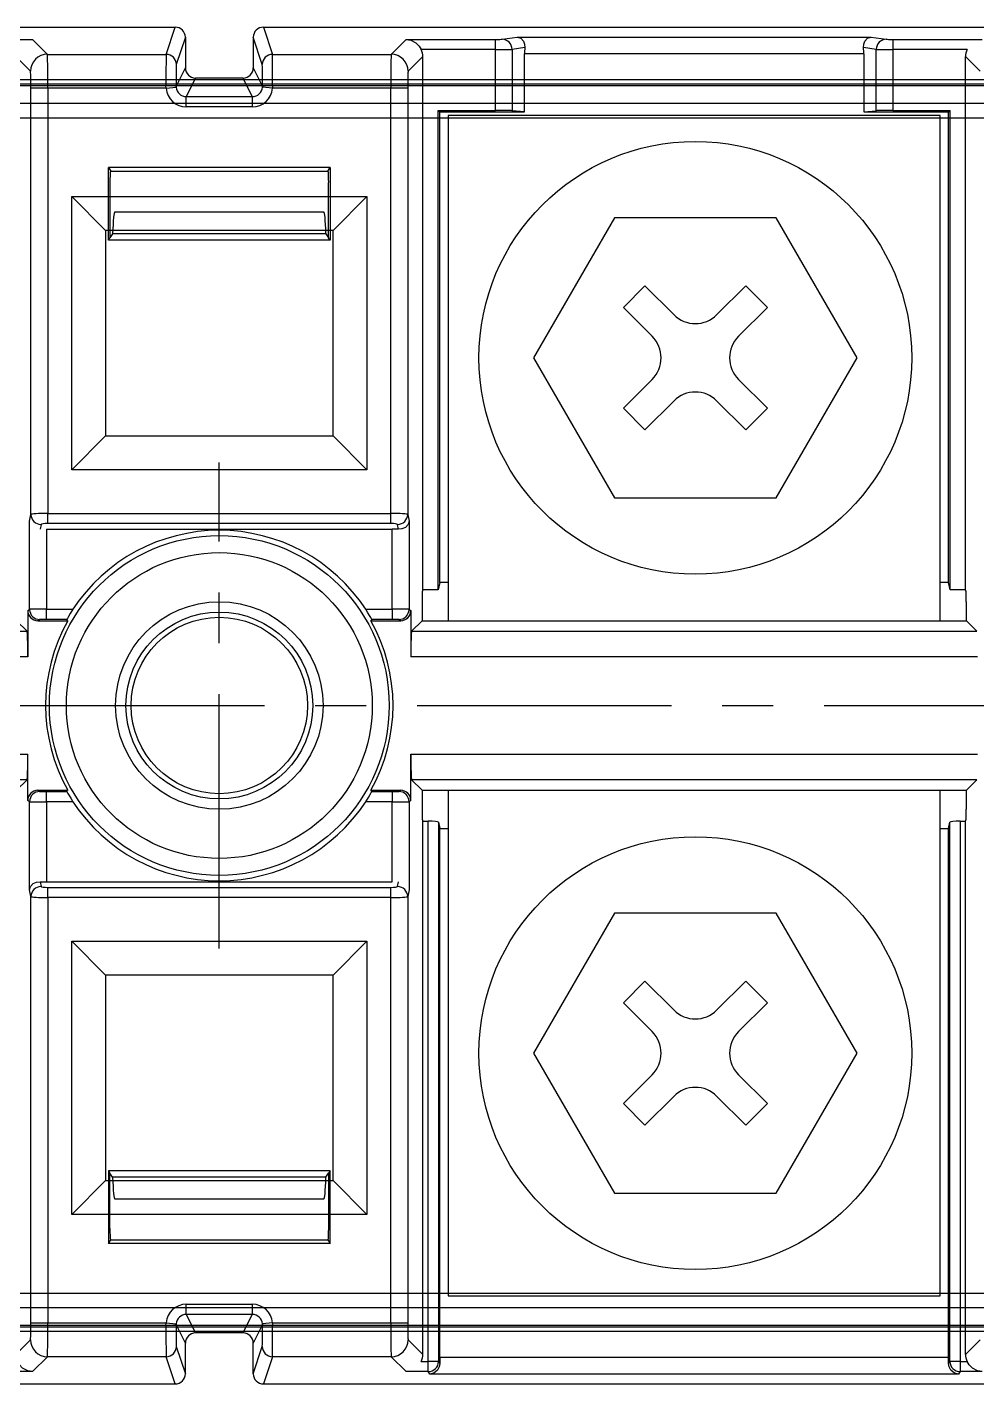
# Model space of a CAD drawing. Extents: x 223136 to 348136, y -32544 to -4064.
# Drawn here: x 239185.86 to 239213.86, y -30581.11 to -30541.11 of the extents above; entities that cross this region are included whole.
import ezdxf

# ---------------------------------------------------------------- set-up
doc = ezdxf.new("R2010")
doc.units = 0
doc.header["$LTSCALE"] = 20
doc.header["$MEASUREMENT"] = 0
doc.linetypes.add('CENTER', pattern=[0.6, 0.375, -0.075, 0.075, -0.075])
doc.linetypes.add('DASHDOT', pattern=[1, 0.5, -0.25, 0, -0.25])
doc.layers.add('3', color=3, linetype='DASHDOT')

# ---------------------------------------------------------------- blocks, each defined once
blk = doc.blocks.new('30a3p')
at = {"color": 6}
for p, q in [((7580.421, -15959.299), (7500.876, -15959.299)), ((7500.888, -15959.422), (7580.41, -15959.422)), ((7580.41, -15959.482), (7500.888, -15959.482)), ((7501.018, -15959.993), (7580.28, -15959.993)), ((7580.22, -15960.426), (7501.078, -15960.426)), ((7523.379, -15964.025), (7523.379, -15961.888)), ((7529.919, -15961.888), (7523.379, -15961.888)), ((7523.379, -15961.888), (7523.449, -15961.993)), ((7523.434, -15962.03), (7523.449, -15961.993)), ((7523.449, -15961.993), (7529.849, -15961.993)), ((7529.849, -15961.993), (7529.919, -15961.888)), ((7529.849, -15961.993), (7529.864, -15962.03)), ((7529.919, -15961.888), (7529.919, -15964.025)), ((7523.424, -15962.329), (7523.424, -15963.957)), ((7529.873, -15963.957), (7529.873, -15962.329)), ((7529.734, -15963.198), (7523.564, -15963.198)), ((7523.379, -15964.025), (7523.424, -15963.957)), ((7523.504, -15963.838), (7523.424, -15963.957)), ((7529.794, -15963.838), (7523.504, -15963.838)), ((7529.794, -15963.838), (7529.873, -15963.957)), ((7529.919, -15964.025), (7529.873, -15963.957)), ((7529.919, -15964.025), (7523.379, -15964.025)), ((7529.919, -15991.469), (7523.379, -15991.469)), ((7523.379, -15991.469), (7523.379, -15993.606)), ((7523.379, -15991.469), (7523.424, -15991.537)), ((7523.424, -15993.165), (7523.424, -15991.537)), ((7523.504, -15991.656), (7523.424, -15991.537)), ((7529.794, -15991.656), (7529.873, -15991.537)), ((7529.919, -15991.469), (7529.873, -15991.537)), ((7529.873, -15991.537), (7529.873, -15993.165)), ((7529.919, -15993.606), (7529.919, -15991.469)), ((7529.794, -15991.656), (7523.504, -15991.656)), ((7523.564, -15992.296), (7529.734, -15992.296)), ((7523.379, -15993.606), (7523.449, -15993.501)), ((7523.434, -15993.464), (7523.449, -15993.501)), ((7523.449, -15993.501), (7529.849, -15993.501)), ((7529.849, -15993.501), (7529.864, -15993.464)), ((7529.849, -15993.501), (7529.919, -15993.606)), ((7529.919, -15993.606), (7523.379, -15993.606)), ((7501.078, -15995.068), (7580.22, -15995.068)), ((7580.28, -15995.501), (7501.018, -15995.501)), ((7500.876, -15996.195), (7580.421, -15996.195)), ((7500.888, -15996.013), (7580.41, -15996.013)), ((7580.41, -15996.072), (7500.888, -15996.072))]:
    blk.add_line(p, q, dxfattribs=at)
for centre, major_axis, start_param, end_param in [((7523.435, -15962.329), (0, -0.3), 3.228856, 4.712389), ((7529.863, -15962.329), (0, -0.3), 1.570796, 3.054326), ((7523.564, -15965.812), (0, -2.614), 3.14159, 3.856676), ((7529.734, -15965.812), (0, 2.614), 5.568098, 6.283185), ((7523.564, -15989.682), (0, 2.614), 2.426507, 3.14159), ((7529.734, -15989.682), (0, -2.614), 0, 0.715085), ((7523.435, -15993.165), (0, -0.3), 4.712389, 6.195916), ((7529.863, -15993.165), (0, -0.3), 0.087266, 1.570796)]:
    blk.add_ellipse(centre, major_axis=major_axis, ratio=0.034921, start_param=start_param, end_param=end_param, dxfattribs=at)

msp = doc.modelspace()

# ---------------------------------------------------------------- linework, layer by layer
for p, q in [((239165.279, -30541.114), (239190.23, -30541.114)), ((239189.963, -30541.916), (239190.23, -30541.114)), ((239192.83, -30541.114), (239218.23, -30541.114)), ((239192.83, -30541.114), (239193.097, -30541.916)), ((239183.39, -30541.475), (239186.022, -30541.475)), ((239186.022, -30541.475), (239186.463, -30541.916)), ((239190.53, -30541.414), (239190.263, -30542.216)), ((239190.53, -30541.414), (239190.53, -30542.314)), ((239192.53, -30541.414), (239192.53, -30542.314)), ((239192.797, -30542.216), (239192.53, -30541.414)), ((239196.597, -30541.916), (239197.038, -30541.475)), ((239197.038, -30541.475), (239199.67, -30541.475)), ((239199.67, -30541.775), (239199.67, -30541.475)), ((239199.867, -30541.471), (239200.313, -30541.405)), ((239200.313, -30541.405), (239210.747, -30541.405)), ((239210.747, -30541.405), (239211.193, -30541.471)), ((239211.39, -30541.475), (239214.022, -30541.475)), ((239211.39, -30541.475), (239211.39, -30541.775)), ((239185.963, -30542.415), (239185.53, -30541.983)), ((239186.463, -30541.916), (239189.963, -30541.916)), ((239193.097, -30541.916), (239196.597, -30541.916)), ((239197.53, -30541.983), (239197.097, -30542.415)), ((239199.67, -30541.775), (239197.485, -30541.775)), ((239197.53, -30557.704), (239197.53, -30541.983)), ((239199.67, -30543.57), (239199.67, -30541.775)), ((239200.537, -30541.715), (239200.162, -30541.771)), ((239200.162, -30541.771), (239200.162, -30543.577)), ((239200.53, -30543.614), (239200.53, -30541.904)), ((239210.53, -30541.904), (239200.53, -30541.904)), ((239210.898, -30541.771), (239210.524, -30541.715)), ((239210.53, -30541.904), (239210.53, -30543.614)), ((239210.898, -30543.577), (239210.898, -30541.771)), ((239213.575, -30541.775), (239211.39, -30541.775)), ((239211.39, -30541.775), (239211.39, -30543.57)), ((239213.53, -30557.704), (239213.53, -30541.983)), ((239213.963, -30542.415), (239213.53, -30541.983)), ((239190.257, -30542.861), (239190.53, -30542.314)), ((239192.53, -30542.314), (239192.803, -30542.861)), ((239190.83, -30542.614), (239190.557, -30543.161)), ((239192.23, -30542.614), (239190.83, -30542.614)), ((239192.503, -30543.161), (239192.23, -30542.614)), ((239186.475, -30542.915), (239185.976, -30542.915)), ((239185.976, -30555.479), (239185.976, -30542.915)), ((239186.475, -30542.915), (239186.475, -30555.453)), ((239189.959, -30542.915), (239186.475, -30542.915)), ((239189.959, -30542.915), (239190.258, -30542.888)), ((239190.557, -30543.461), (239190.557, -30543.161)), ((239190.557, -30543.161), (239192.503, -30543.161)), ((239192.503, -30543.161), (239192.503, -30543.461)), ((239193.101, -30542.915), (239192.802, -30542.888)), ((239196.585, -30542.915), (239193.101, -30542.915)), ((239197.085, -30542.915), (239196.585, -30542.915)), ((239196.585, -30555.453), (239196.585, -30542.915)), ((239197.085, -30542.915), (239197.085, -30555.479)), ((239192.503, -30543.461), (239190.557, -30543.461)), ((239197.986, -30543.57), (239198.03, -30543.614)), ((239197.986, -30543.57), (239199.67, -30543.57)), ((239197.986, -30557.704), (239197.986, -30543.57)), ((239200.53, -30543.614), (239200.162, -30543.577)), ((239210.53, -30543.614), (239210.898, -30543.577)), ((239211.39, -30543.57), (239213.074, -30543.57)), ((239213.03, -30543.614), (239213.074, -30543.57)), ((239213.074, -30557.704), (239213.074, -30543.57)), ((239198.03, -30543.614), (239200.53, -30543.614)), ((239198.03, -30557.485), (239198.03, -30543.614)), ((239198.28, -30543.714), (239198.28, -30558.614)), ((239212.78, -30543.714), (239198.28, -30543.714)), ((239210.53, -30543.614), (239213.03, -30543.614)), ((239212.78, -30558.614), (239212.78, -30543.714)), ((239213.03, -30557.485), (239213.03, -30543.614)), ((239187.178, -30546.111), (239188.177, -30547.111)), ((239187.178, -30554.166), (239187.178, -30546.111)), ((239187.178, -30546.111), (239195.883, -30546.111)), ((239194.883, -30547.111), (239195.883, -30546.111)), ((239195.883, -30546.111), (239195.883, -30554.166)), ((239188.177, -30547.111), (239188.177, -30553.166)), ((239194.883, -30547.111), (239188.177, -30547.111)), ((239194.883, -30553.166), (239194.883, -30547.111)), ((239187.178, -30554.166), (239188.177, -30553.166)), ((239188.177, -30553.166), (239194.883, -30553.166)), ((239194.883, -30553.166), (239195.883, -30554.166)), ((239195.883, -30554.166), (239187.178, -30554.166)), ((239185.936, -30555.676), (239185.976, -30555.479)), ((239186.475, -30555.751), (239186.475, -30555.453)), ((239186.475, -30555.453), (239196.585, -30555.453)), ((239196.585, -30555.751), (239196.585, -30555.453)), ((239197.085, -30555.479), (239197.124, -30555.676)), ((239185.936, -30558.279), (239185.936, -30555.676)), ((239186.275, -30555.776), (239186.247, -30555.919)), ((239186.436, -30555.914), (239196.624, -30555.914)), ((239186.436, -30555.914), (239186.436, -30558.275)), ((239196.585, -30555.751), (239186.475, -30555.751)), ((239196.624, -30558.275), (239196.624, -30555.914)), ((239196.813, -30555.919), (239196.785, -30555.776)), ((239197.124, -30555.676), (239197.124, -30558.279)), ((239198.03, -30557.485), (239197.986, -30557.704)), ((239198.28, -30557.485), (239198.03, -30557.485)), ((239213.03, -30557.485), (239212.78, -30557.485)), ((239213.074, -30557.704), (239213.03, -30557.485)), ((239197.53, -30557.704), (239197.514, -30557.758)), ((239197.986, -30557.704), (239197.53, -30557.704)), ((239213.53, -30557.704), (239213.074, -30557.704)), ((239213.546, -30557.758), (239213.53, -30557.704)), ((239185.884, -30558.314), (239185.936, -30558.279)), ((239185.884, -30558.314), (239185.884, -30559.674)), ((239186.436, -30558.275), (239187.214, -30558.275)), ((239186.436, -30558.575), (239186.436, -30558.275)), ((239195.846, -30558.275), (239196.624, -30558.275)), ((239196.624, -30558.275), (239196.624, -30558.575)), ((239197.124, -30558.279), (239197.177, -30558.314)), ((239197.177, -30558.314), (239197.177, -30559.674)), ((239197.507, -30558.057), (239197.507, -30558.614)), ((239213.554, -30558.614), (239213.554, -30558.057)), ((239185.864, -30558.924), (239185.554, -30558.614)), ((239186.236, -30558.579), (239186.184, -30558.614)), ((239186.184, -30558.614), (239187.059, -30558.614)), ((239187.037, -30558.575), (239186.436, -30558.575)), ((239196.001, -30558.614), (239196.877, -30558.614)), ((239196.624, -30558.575), (239196.023, -30558.575)), ((239196.877, -30558.614), (239196.824, -30558.579)), ((239197.507, -30558.614), (239197.196, -30558.924)), ((239197.507, -30558.614), (239213.554, -30558.614)), ((239213.864, -30558.924), (239213.554, -30558.614)), ((239169.196, -30558.924), (239185.864, -30558.924)), ((239197.196, -30558.924), (239213.864, -30558.924)), ((239185.884, -30559.674), (239169.177, -30559.674)), ((239213.884, -30559.674), (239197.177, -30559.674)), ((239169.177, -30562.553), (239185.884, -30562.553)), ((239185.884, -30563.914), (239185.884, -30562.553)), ((239197.177, -30563.914), (239197.177, -30562.553)), ((239197.177, -30562.553), (239213.884, -30562.553)), ((239185.864, -30563.303), (239169.196, -30563.303)), ((239185.554, -30563.614), (239185.864, -30563.303)), ((239197.196, -30563.303), (239197.507, -30563.614)), ((239213.864, -30563.303), (239197.196, -30563.303)), ((239213.554, -30563.614), (239213.864, -30563.303)), ((239185.936, -30563.949), (239185.884, -30563.914)), ((239185.936, -30566.551), (239185.936, -30563.949)), ((239186.184, -30563.614), (239187.059, -30563.614)), ((239186.184, -30563.614), (239186.236, -30563.649)), ((239186.436, -30563.652), (239187.037, -30563.652)), ((239186.436, -30563.952), (239186.436, -30563.652)), ((239186.436, -30563.952), (239186.436, -30566.314)), ((239187.214, -30563.952), (239186.436, -30563.952)), ((239196.624, -30563.952), (239195.846, -30563.952)), ((239196.001, -30563.614), (239196.877, -30563.614)), ((239196.023, -30563.652), (239196.624, -30563.652)), ((239196.624, -30563.652), (239196.624, -30563.952)), ((239196.624, -30566.314), (239196.624, -30563.952)), ((239196.824, -30563.649), (239196.877, -30563.614)), ((239197.177, -30563.914), (239197.124, -30563.949)), ((239197.124, -30563.949), (239197.124, -30566.551)), ((239197.507, -30563.614), (239197.507, -30564.17)), ((239197.507, -30563.614), (239213.554, -30563.614)), ((239198.28, -30563.614), (239198.28, -30578.514)), ((239212.78, -30578.514), (239212.78, -30563.614)), ((239213.554, -30564.17), (239213.554, -30563.614)), ((239197.514, -30564.469), (239197.53, -30564.524)), ((239197.53, -30580.245), (239197.53, -30564.524)), ((239197.53, -30564.524), (239197.692, -30564.524)), ((239197.692, -30580.452), (239197.692, -30564.524)), ((239197.992, -30564.55), (239198.03, -30564.742)), ((239197.992, -30564.55), (239197.992, -30580.452)), ((239198.03, -30580.323), (239198.03, -30564.742)), ((239198.03, -30564.742), (239198.28, -30564.742)), ((239212.78, -30564.742), (239213.03, -30564.742)), ((239213.03, -30564.742), (239213.069, -30564.55)), ((239213.03, -30580.323), (239213.03, -30564.742)), ((239213.069, -30580.452), (239213.069, -30564.55)), ((239213.369, -30564.524), (239213.53, -30564.524)), ((239213.369, -30564.524), (239213.369, -30580.452)), ((239213.53, -30564.524), (239213.546, -30564.469)), ((239213.53, -30580.245), (239213.53, -30564.524)), ((239186.247, -30566.309), (239186.275, -30566.451)), ((239186.436, -30566.314), (239196.624, -30566.314)), ((239196.785, -30566.451), (239196.813, -30566.309)), ((239185.976, -30566.749), (239185.936, -30566.551)), ((239185.976, -30579.312), (239185.976, -30566.749)), ((239186.475, -30566.774), (239186.475, -30566.477)), ((239186.475, -30566.477), (239196.585, -30566.477)), ((239186.475, -30566.774), (239186.475, -30579.312)), ((239196.585, -30566.774), (239186.475, -30566.774)), ((239196.585, -30566.774), (239196.585, -30566.477)), ((239196.585, -30579.312), (239196.585, -30566.774)), ((239197.124, -30566.551), (239197.085, -30566.749)), ((239197.085, -30566.749), (239197.085, -30579.312)), ((239187.178, -30568.061), (239188.177, -30569.061)), ((239187.178, -30576.116), (239187.178, -30568.061)), ((239187.178, -30568.061), (239195.883, -30568.061)), ((239194.883, -30569.061), (239195.883, -30568.061)), ((239195.883, -30568.061), (239195.883, -30576.116)), ((239188.177, -30569.061), (239188.177, -30575.116)), ((239194.883, -30569.061), (239188.177, -30569.061)), ((239194.883, -30575.116), (239194.883, -30569.061)), ((239187.178, -30576.116), (239188.177, -30575.116)), ((239188.177, -30575.116), (239194.883, -30575.116)), ((239194.883, -30575.116), (239195.883, -30576.116)), ((239195.883, -30576.116), (239187.178, -30576.116)), ((239190.557, -30578.766), (239192.503, -30578.766)), ((239190.557, -30579.066), (239190.557, -30578.766)), ((239192.503, -30578.766), (239192.503, -30579.066)), ((239198.28, -30578.514), (239212.78, -30578.514)), ((239192.503, -30579.066), (239190.557, -30579.066)), ((239190.557, -30579.066), (239190.83, -30579.613)), ((239192.23, -30579.613), (239192.503, -30579.066)), ((239185.976, -30579.312), (239186.475, -30579.312)), ((239186.475, -30579.312), (239189.959, -30579.312)), ((239189.959, -30579.312), (239190.258, -30579.339)), ((239190.53, -30579.913), (239190.257, -30579.366)), ((239192.803, -30579.366), (239192.53, -30579.913)), ((239193.101, -30579.312), (239192.802, -30579.339)), ((239193.101, -30579.312), (239196.585, -30579.312)), ((239196.585, -30579.312), (239197.085, -30579.312)), ((239185.53, -30580.245), (239185.963, -30579.812)), ((239190.53, -30580.814), (239190.53, -30579.913)), ((239192.23, -30579.613), (239190.83, -30579.613)), ((239192.53, -30580.814), (239192.53, -30579.913)), ((239197.097, -30579.812), (239197.53, -30580.245)), ((239213.53, -30580.245), (239213.963, -30579.812)), ((239186.463, -30580.312), (239186.022, -30580.752)), ((239189.963, -30580.312), (239186.463, -30580.312)), ((239190.23, -30581.114), (239189.963, -30580.312)), ((239190.263, -30580.012), (239190.53, -30580.814)), ((239192.53, -30580.814), (239192.797, -30580.012)), ((239193.097, -30580.312), (239192.83, -30581.114)), ((239196.597, -30580.312), (239193.097, -30580.312)), ((239197.038, -30580.752), (239196.597, -30580.312)), ((239198.03, -30580.323), (239213.03, -30580.323)), ((239186.022, -30580.752), (239185.369, -30580.752)), ((239197.692, -30580.752), (239197.038, -30580.752)), ((239197.485, -30580.452), (239197.692, -30580.452)), ((239197.692, -30580.752), (239197.692, -30580.452)), ((239197.992, -30580.452), (239197.692, -30580.452)), ((239197.739, -30580.823), (239197.692, -30580.752)), ((239197.992, -30580.452), (239198.031, -30580.511)), ((239213.029, -30580.511), (239213.069, -30580.452)), ((239213.369, -30580.452), (239213.069, -30580.452)), ((239213.369, -30580.752), (239213.321, -30580.823)), ((239213.369, -30580.452), (239213.369, -30580.752)), ((239213.369, -30580.452), (239213.575, -30580.452)), ((239214.022, -30580.752), (239213.369, -30580.752)), ((239165.279, -30581.114), (239190.23, -30581.114)), ((239192.83, -30581.114), (239218.23, -30581.114)), ((239213.321, -30580.823), (239197.739, -30580.823))]:
    msp.add_line(p, q)
at = {"color": 1, "linetype": 'CENTER'}
for p, q in [((239191.53, -30568.279), (239191.53, -30553.948)), ((239161.359, -30561.114), (239249.702, -30561.114))]:
    msp.add_line(p, q, dxfattribs=at)
for points in [[(239197.038, -30541.475), (239197.041, -30541.475), (239197.175, -30541.498), (239197.328, -30541.578), (239197.425, -30541.675), (239197.485, -30541.775)], [(239200.313, -30541.405), (239200.315, -30541.405), (239200.326, -30541.406), (239200.419, -30541.442), (239200.496, -30541.527), (239200.529, -30541.611), (239200.537, -30541.715)], [(239210.524, -30541.715), (239210.532, -30541.611), (239210.564, -30541.527), (239210.641, -30541.442), (239210.734, -30541.406), (239210.745, -30541.405), (239210.747, -30541.405)], [(239189.959, -30542.915), (239189.957, -30542.837)], [(239190.257, -30542.861), (239190.258, -30542.888)], [(239192.802, -30542.888), (239192.803, -30542.861)], [(239193.103, -30542.837), (239193.101, -30542.915)], [(239197.124, -30555.676), (239197.124, -30555.679), (239197.096, -30555.774), (239197.015, -30555.863), (239196.916, -30555.908), (239196.813, -30555.919)], [(239187.214, -30558.275), (239187.134, -30558.402), (239187.084, -30558.486), (239187.05, -30558.549), (239187.037, -30558.574), (239187.037, -30558.575)], [(239196.023, -30558.575), (239196.016, -30558.56), (239195.995, -30558.521), (239195.961, -30558.46), (239195.912, -30558.378), (239195.846, -30558.275)], [(239187.059, -30558.614), (239187.037, -30558.575)], [(239196.023, -30558.575), (239196.014, -30558.592), (239196.001, -30558.614)], [(239187.037, -30563.652), (239187.059, -30563.614)], [(239187.037, -30563.652), (239187.044, -30563.667), (239187.065, -30563.707), (239187.099, -30563.767), (239187.148, -30563.849), (239187.214, -30563.952)], [(239195.846, -30563.952), (239195.926, -30563.825), (239195.976, -30563.741), (239196.011, -30563.679), (239196.023, -30563.653), (239196.023, -30563.652)], [(239196.001, -30563.614), (239196.023, -30563.652)], [(239185.936, -30566.551), (239185.936, -30566.549), (239185.964, -30566.454), (239186.045, -30566.364), (239186.144, -30566.319), (239186.247, -30566.309)], [(239189.957, -30579.39), (239189.959, -30579.312)], [(239190.258, -30579.339), (239190.257, -30579.366)], [(239192.803, -30579.366), (239192.802, -30579.339)], [(239193.101, -30579.312), (239193.103, -30579.39)], [(239186.022, -30580.752), (239186.019, -30580.752), (239185.885, -30580.729), (239185.732, -30580.649), (239185.635, -30580.552), (239185.575, -30580.452)], [(239198.031, -30580.511), (239198.015, -30580.611), (239197.961, -30580.71), (239197.855, -30580.794), (239197.741, -30580.823), (239197.739, -30580.823)], [(239213.321, -30580.823), (239213.319, -30580.823), (239213.205, -30580.794), (239213.099, -30580.71), (239213.045, -30580.611), (239213.029, -30580.511)], [(239214.022, -30580.752), (239214.019, -30580.752), (239213.885, -30580.729), (239213.732, -30580.649), (239213.635, -30580.552), (239213.575, -30580.452)]]:
    msp.add_lwpolyline(points)
for radius in [5.009, 4.509, 3.058, 2.754, 2.6]:
    msp.add_circle((239191.53, -30561.114), radius)
for radius, start, end in [(5.166, 33.3304, 146.6696), (5.122, 150.786, 209.214), (5.122, 330.786, 29.214), (5.166, 213.3304, 326.6696)]:
    msp.add_arc((239191.53, -30561.114), radius, start, end)
for centre, major_axis, ratio, start_param, end_param in [((239190.23, -30541.414), (-0.095, -0.285), 0.999619, 1.8926, 3.463168), ((239192.83, -30541.414), (-0.095, 0.285), 0.999619, 5.96161, 7.532178), ((239199.67, -30541.47), (-0.2, 0), 0.026186, 1.570796, 2.96706), ((239199.867, -30541.771), (0.044, -0.297), 0.98448, 1.425622, 2.991873), ((239211.193, -30541.771), (0.044, 0.297), 0.98448, 0.14972, 1.715971), ((239211.39, -30541.47), (0.2, 0), 0.026186, 3.316122, 4.712389), ((239186.463, -30542.415), (0.354, 0.354), 0.999315, 0.785741, 2.355852), ((239186.462, -30542.915), (0, 1), 0.013093, 4.712389, 6.256997), ((239189.963, -30542.915), (0, -1), 0.006109, 3.167755, 4.634494), ((239189.963, -30542.216), (0.285, -0.095), 0.999619, 0.321804, 1.892372), ((239193.097, -30542.216), (0.285, 0.095), 0.999619, 1.249221, 2.819789), ((239193.097, -30542.915), (0, -1), 0.006109, 1.648691, 3.115413), ((239196.598, -30542.915), (0, 1), 0.013093, 0.02618, 1.570796), ((239196.597, -30542.415), (0.354, -0.354), 0.999315, 0.785741, 2.355852), ((239197.03, -30541.983), (0.354, 0.354), 0.999315, 5.49813, 5.926164), ((239199.67, -30541.77), (0.5, 0), 0.010474, 4.712389, 6.108642), ((239200.618, -30541.904), (0, 0.5), 0.176327, 1.182482, 1.570796), ((239210.442, -30541.904), (0, 0.5), 0.176327, 4.712389, 5.100704), ((239211.39, -30541.77), (-0.5, 0), 0.010474, 0.174533, 1.570796), ((239214.03, -30541.983), (0.354, -0.354), 0.999315, 3.498614, 3.926648), ((239190.263, -30542.915), (0, 0.7), 0.008727, 0.02618, 1.492901), ((239190.83, -30542.314), (0.134, 0.268), 0.99981, 2.03449, 3.605134), ((239192.23, -30542.314), (0.134, -0.268), 0.99981, 5.819644, 7.390288), ((239192.797, -30542.915), (0, 0.7), 0.008727, 4.790284, 6.256993), ((239185.962, -30542.915), (0, -0.5), 0.026186, 1.570796, 3.115413), ((239197.098, -30542.915), (0, -0.5), 0.026186, 3.167769, 4.712389), ((239189.957, -30542.861), (0.3, 0), 0.077816, 0.008753, 1.570849), ((239190.557, -30542.861), (0.268, 0.537), 0.99981, 2.125325, 3.605134), ((239190.557, -30542.861), (0.134, 0.268), 0.999429, 2.125325, 3.605134), ((239192.503, -30542.861), (0.134, -0.268), 0.999429, 5.819644, 7.299453), ((239192.503, -30542.861), (0.268, -0.537), 0.99981, 5.819644, 7.299453), ((239193.103, -30542.861), (0.3, 0), 0.077816, 1.570743, 3.132839), ((239199.67, -30543.579), (0.5, 0), 0.017455, 0.174533, 1.570796), ((239211.39, -30543.579), (-0.5, 0), 0.017455, 4.712389, 6.108646), ((239186.475, -30555.479), (-0.5, 0), 0.052661, 4.712389, 6.257003), ((239186.275, -30555.479), (0.294, -0.059), 0.991111, 3.339647, 4.907027), ((239196.585, -30555.479), (-0.5, 0), 0.052661, 3.167771, 4.712389), ((239196.785, -30555.479), (-0.294, -0.059), 0.991111, 1.376158, 2.943538), ((239186.475, -30555.777), (0.2, 0), 0.131652, 1.570796, 3.115413), ((239196.585, -30555.777), (0.2, 0), 0.131652, 0.02618, 1.570796), ((239196.624, -30555.979), (-0.5, 0), 0.131652, 4.324814, 4.712389), ((239197.514, -30558.057), (0, 0.3), 0.026186, 0.087266, 1.570796), ((239213.546, -30558.057), (0, 0.3), 0.026186, 4.712389, 6.195915), ((239186.184, -30558.314), (-0.25, -0.166), 0.999505, 5.69547, 7.265809), ((239186.436, -30558.279), (-0.5, 0), 0.006982, 4.712389, 6.25699), ((239186.236, -30558.279), (0.166, -0.25), 0.999505, 4.124673, 5.695013), ((239196.624, -30558.279), (0.5, 0), 0.006982, 0.02618, 1.570796), ((239196.824, -30558.279), (0.166, 0.25), 0.999505, 3.729765, 5.300104), ((239196.876, -30558.314), (-0.25, 0.166), 0.999505, 2.158969, 3.729308), ((239186.436, -30558.579), (0.2, 0), 0.017455, 1.570796, 3.115413), ((239196.624, -30558.579), (-0.2, 0), 0.017455, 3.167766, 4.712389), ((239185.864, -30559.674), (0, -0.75), 0.026186, 1.570796, 3.115413), ((239197.196, -30559.674), (0, -0.75), 0.026186, 3.167769, 4.712389), ((239185.864, -30562.553), (0, -0.75), 0.026186, 0.02618, 1.570796), ((239197.196, -30562.553), (0, -0.75), 0.026186, 4.712389, 6.257001), ((239186.184, -30563.914), (0.25, -0.166), 0.999505, 2.158969, 3.729308), ((239186.236, -30563.949), (-0.166, -0.25), 0.999505, 3.729765, 5.300104), ((239186.436, -30563.949), (-0.5, 0), 0.006982, 0.02618, 1.570796), ((239186.436, -30563.649), (0.2, 0), 0.017455, 3.167766, 4.712389), ((239196.624, -30563.649), (-0.2, 0), 0.017455, 1.570796, 3.115413), ((239196.624, -30563.949), (0.5, 0), 0.006982, 4.712389, 6.25699), ((239196.824, -30563.949), (-0.166, 0.25), 0.999505, 4.124673, 5.695013), ((239196.876, -30563.914), (0.25, 0.166), 0.999505, 5.69547, 7.265809), ((239197.514, -30564.17), (0, -0.3), 0.026186, 4.712389, 6.195915), ((239213.546, -30564.17), (0, -0.3), 0.026186, 0.087266, 1.570796), ((239197.692, -30564.55), (-0.3, 0), 0.087489, 3.159045, 4.712389), ((239213.369, -30564.55), (-0.3, 0), 0.087489, 4.712389, 6.265731), ((239186.436, -30566.248), (0.5, 0), 0.131652, 4.324814, 4.712389), ((239186.275, -30566.749), (-0.294, -0.059), 0.991111, 4.517751, 6.08513), ((239186.475, -30566.748), (-0.5, 0), 0.052661, 0.02618, 1.570796), ((239186.475, -30566.45), (0.2, 0), 0.131652, 3.167772, 4.712389), ((239196.585, -30566.45), (0.2, 0), 0.131652, 4.712389, 6.257005), ((239196.585, -30566.748), (-0.5, 0), 0.052661, 1.570796, 3.115413), ((239196.785, -30566.749), (0.294, -0.059), 0.991111, 0.198055, 1.765434), ((239190.557, -30579.367), (0.268, -0.537), 0.99981, 2.678052, 4.15786), ((239192.503, -30579.367), (0.268, 0.537), 0.99981, 5.266918, 6.746726), ((239190.557, -30579.367), (0.134, -0.268), 0.999429, 2.678052, 4.15786), ((239192.503, -30579.367), (0.134, 0.268), 0.999429, 5.266918, 6.746726), ((239185.962, -30579.312), (0, -0.5), 0.026186, 0.02618, 1.570796), ((239186.462, -30579.312), (0, 1), 0.013093, 3.167764, 4.712389), ((239189.957, -30579.366), (-0.3, 0), 0.077816, 1.570743, 3.132839), ((239189.963, -30579.312), (0, -1), 0.006109, 4.790284, 6.256988), ((239190.263, -30579.312), (0, 0.7), 0.008727, 1.648691, 3.115413), ((239192.797, -30579.312), (0, 0.7), 0.008727, 3.16776, 4.634494), ((239193.103, -30579.366), (-0.3, 0), 0.077816, 0.008753, 1.570849), ((239193.097, -30579.312), (0, -1), 0.006109, 0.02618, 1.492901), ((239196.598, -30579.312), (0, 1), 0.013093, 1.570796, 3.115413), ((239197.098, -30579.312), (0, -0.5), 0.026186, 4.712389, 6.257001), ((239186.463, -30579.812), (-0.354, 0.354), 0.999315, 0.785741, 2.355852), ((239190.83, -30579.913), (0.134, -0.268), 0.99981, 2.678052, 4.248696), ((239192.23, -30579.913), (0.134, 0.268), 0.99981, 5.176082, 6.746726), ((239196.597, -30579.812), (-0.354, -0.354), 0.999315, 0.785741, 2.355852), ((239189.963, -30580.012), (-0.285, -0.095), 0.999619, 1.249221, 2.819789), ((239193.097, -30580.012), (-0.285, 0.095), 0.999619, 0.321804, 1.892372), ((239197.03, -30580.244), (0.354, -0.354), 0.999315, 0.357022, 0.785056), ((239198.039, -30580.323), (0, -0.5), 0.017455, 4.712389, 5.098024), ((239213.021, -30580.323), (0, -0.5), 0.017455, 1.18516, 1.570796), ((239214.03, -30580.244), (0.354, 0.354), 0.999315, 2.356537, 2.784571), ((239197.692, -30580.452), (-0.25, -0.166), 0.999505, 0.983081, 2.55342), ((239213.369, -30580.452), (-0.25, 0.166), 0.999505, 0.588172, 2.158512), ((239190.23, -30580.814), (-0.095, 0.285), 0.999619, 2.820017, 4.390585), ((239192.83, -30580.814), (-0.095, -0.285), 0.999619, 5.034193, 6.604761)]:
    msp.add_ellipse(centre, major_axis=major_axis, ratio=ratio, start_param=start_param, end_param=end_param)
at = {"layer": '3'}
for p, q in [((239204.079, -30548.741), (239203.442, -30549.378)), ((239204.928, -30549.59), (239204.079, -30548.741)), ((239207.051, -30548.741), (239206.202, -30549.59)), ((239207.688, -30549.378), (239207.051, -30548.741)), ((239204.291, -30550.227), (239203.442, -30549.378)), ((239207.688, -30549.378), (239206.839, -30550.227)), ((239204.291, -30551.501), (239203.442, -30552.35)), ((239207.688, -30552.35), (239206.839, -30551.501)), ((239204.079, -30552.987), (239203.442, -30552.35)), ((239204.928, -30552.137), (239204.079, -30552.987)), ((239207.051, -30552.987), (239206.202, -30552.137)), ((239207.688, -30552.35), (239207.051, -30552.987)), ((239204.079, -30569.241), (239203.442, -30569.878)), ((239204.928, -30570.09), (239204.079, -30569.241)), ((239207.051, -30569.241), (239206.202, -30570.09)), ((239207.688, -30569.878), (239207.051, -30569.241)), ((239204.291, -30570.727), (239203.442, -30569.878)), ((239207.688, -30569.878), (239206.839, -30570.727)), ((239204.291, -30572.001), (239203.442, -30572.85)), ((239207.688, -30572.85), (239206.839, -30572.001)), ((239204.928, -30572.637), (239204.079, -30573.487)), ((239207.051, -30573.487), (239206.202, -30572.637)), ((239204.079, -30573.487), (239203.442, -30572.85)), ((239207.688, -30572.85), (239207.051, -30573.487))]:
    msp.add_line(p, q, dxfattribs=at)
for points in [[(239207.949, -30554.992), (239210.332, -30550.864), (239207.949, -30546.735), (239203.182, -30546.735), (239200.798, -30550.864), (239203.182, -30554.992)], [(239207.949, -30575.492), (239210.332, -30571.364), (239207.949, -30567.235), (239203.182, -30567.235), (239200.798, -30571.364), (239203.182, -30575.492)]]:
    msp.add_lwpolyline(points, close=True, dxfattribs=at)
at = {"layer": '3', "linetype": 'ByBlock'}
for centre in [(239205.565, -30550.864), (239205.565, -30571.364)]:
    msp.add_circle(centre, 6.38, dxfattribs=at)
at = {"layer": '3'}
for centre, start, end in [((239205.565, -30548.953), 225, 315), ((239203.654, -30550.864), 315, 45), ((239207.476, -30550.864), 135, 225), ((239205.565, -30552.774), 45, 135), ((239205.565, -30569.453), 225, 315), ((239203.654, -30571.364), 315, 45), ((239207.476, -30571.364), 135, 225), ((239205.565, -30573.274), 45, 135)]:
    msp.add_arc(centre, 0.901, start, end, dxfattribs=at)

# ---------------------------------------------------------------- block references
msp.add_blockref('30a3p', (231664.881, -14583.367))

doc.saveas('drawing.dxf')
